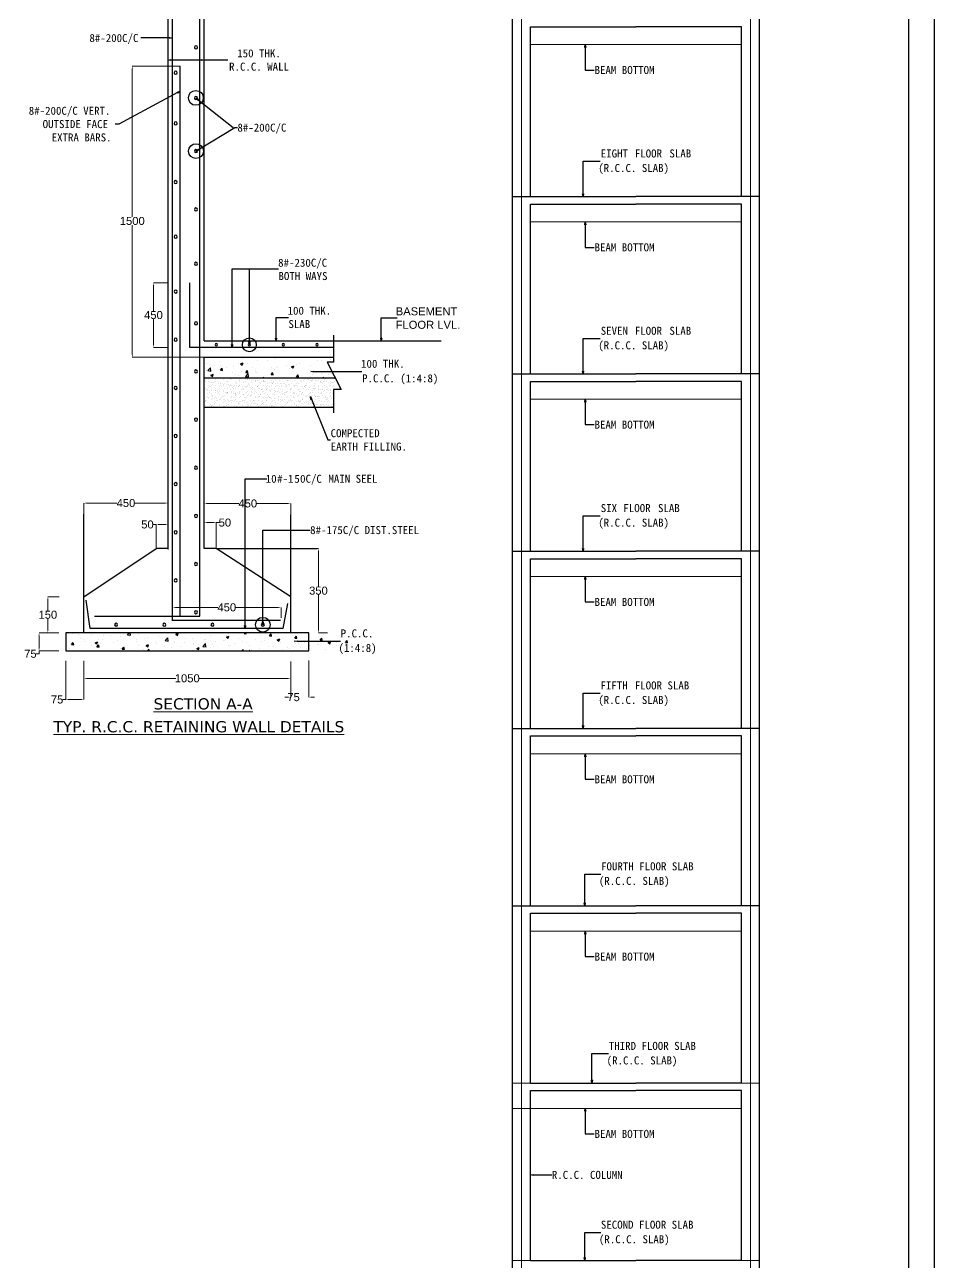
# Model space of a CAD drawing. Header units: millimetres. Extents: x 331487 to 517269, y 198509 to 399936.
# Drawn here: x 488871 to 517269, y 288659 to 327314 of the extents above; entities that cross this region are included whole.
import ezdxf

# ---------------------------------------------------------------- set-up
doc = ezdxf.new("R2010")
doc.units = ezdxf.units.MM
doc.header["$MEASUREMENT"] = 0
doc.linetypes.add('CENTER', pattern=[2, 1.25, -0.25, 0.25, -0.25])
for name, color, linetype, lineweight in [('BEAM', 1, 'Continuous', 5), ('DETAILS', 7, 'Continuous', 13), ('r.c.c', 229, 'Continuous', 13), ('R.C.C.RETAINING WALL', 50, 'Continuous', 13), ('STR. HATCH', 8, 'Continuous', 13), ('str.text', 65, 'Continuous', 13)]:
    doc.layers.add(name, color=color, linetype=linetype, lineweight=lineweight)
for name, color, linetype in [('COLUMN', 6, 'Continuous'), ('FOOTING', 5, 'Continuous'), ('HATCH', 251, 'Continuous'), ('STEEL', 6, 'Continuous')]:
    doc.layers.add(name, color=color, linetype=linetype)
doc.styles.get("Standard").update_dxf_attribs({"font": 'arial.ttf'})
doc.styles.add('style1', font='SimSun.ttf')
doc.styles.add('STYLE9', font='arial.ttf')
doc.styles.add('veradana', font='verdana.ttf')

# ---------------------------------------------------------------- blocks, each defined once
blk = doc.blocks.new('_ClosedBlank')
at = {"color": 0, "linetype": 'ByBlock', "lineweight": -2}
for p, q in [((-1, 0.17), (0, 0)), ((-1, 0.17), (-1, -0.17)), ((0, 0), (-1, -0.17))]:
    blk.add_line(p, q, dxfattribs=at)

msp = doc.modelspace()

# ---------------------------------------------------------------- linework, layer by layer
at = {"layer": 'BEAM', "ltscale": 0.14}
for p, q in [((504100, 294252), (504658, 294252)), ((511810, 294252), (511253, 294252)), ((504100, 293463), (504658, 293463)), ((504100, 288714), (504658, 288714)), ((511810, 288714), (511253, 288714))]:
    msp.add_line(p, q, dxfattribs=at)
at = {"layer": 'COLUMN'}
msp.add_line((517269, 346865), (517269, 198509), dxfattribs=at)
at = {"layer": 'DETAILS', "ltscale": 0.03}
for p, q in [((504658, 326695), (511253, 326695)), ((504658, 321157), (511253, 321157)), ((504658, 315618), (511253, 315618)), ((504658, 310079), (511253, 310079)), ((504658, 304540), (511253, 304540)), ((504658, 299001), (511253, 299001)), ((504658, 293463), (511253, 293463))]:
    msp.add_line(p, q, dxfattribs=at)
at = {"layer": 'FOOTING', "linetype": 'ByBlock', "ltscale": 50}
msp.add_line((516468, 346143), (516468, 259671), dxfattribs=at)
at = {"layer": 'HATCH', "linetype": 'Continuous'}
for p, q in [((494545, 316743), (494545, 316743)), ((494586, 316512), (494672, 316602)), ((494684, 316495), (494672, 316599)), ((494796, 316668), (494796, 316668)), ((494963, 316798), (494963, 316798)), ((494980, 316524), (495033, 316587)), ((494993, 316667), (494993, 316667)), ((495046, 316515), (495033, 316584)), ((495175, 316616), (495175, 316616)), ((495385, 316644), (495385, 316644)), ((495551, 316737), (495551, 316737)), ((495609, 316721), (495687, 316751)), ((495609, 316721), (495664, 316684)), ((495660, 316890), (495660, 316890)), ((495664, 316681), (495686, 316748)), ((495819, 316727), (495819, 316727)), ((495936, 316926), (495936, 316926)), ((495974, 316619), (495974, 316619)), ((496124, 316820), (496124, 316820)), ((496462, 316837), (496462, 316837)), ((496563, 316594), (496563, 316594)), ((496690, 316898), (496690, 316898)), ((496726, 316595), (496726, 316595)), ((496760, 316638), (496760, 316638)), ((497037, 316674), (497037, 316674)), ((497195, 316633), (497272, 316662)), ((497195, 316633), (497250, 316596)), ((497234, 316601), (497234, 316601)), ((497249, 316593), (497272, 316660)), ((497370, 316705), (497370, 316705)), ((497454, 316729), (497454, 316729)), ((497807, 316684), (497807, 316684)), ((498013, 316816), (498013, 316816)), ((498151, 316821), (498151, 316821)), ((498427, 316857), (498427, 316857)), ((494523, 316244), (494523, 316244)), ((494532, 316506), (494532, 316506)), ((494541, 316260), (494541, 316260)), ((494586, 316512), (494684, 316497)), ((494601, 316238), (494601, 316238)), ((494673, 316363), (494673, 316363)), ((494682, 316365), (494760, 316395)), ((494682, 316365), (494737, 316328)), ((494737, 316325), (494759, 316392)), ((494741, 316265), (494741, 316265)), ((494841, 316239), (494841, 316239)), ((494917, 316263), (494917, 316263)), ((494980, 316524), (495046, 316518)), ((494980, 316299), (494980, 316299)), ((495033, 316264), (495033, 316264)), ((495087, 316236), (495087, 316236)), ((495281, 316256), (495281, 316256)), ((495298, 316272), (495298, 316272)), ((495326, 316264), (495326, 316264)), ((495341, 316227), (495341, 316227)), ((495370, 316455), (495370, 316455)), ((495440, 316374), (495440, 316374)), ((495499, 316277), (495499, 316277)), ((495537, 316370), (495537, 316370)), ((495576, 316267), (495576, 316267)), ((495581, 316228), (495581, 316228)), ((495619, 316263), (495619, 316263)), ((495625, 316261), (495625, 316261)), ((495646, 316491), (495646, 316491)), ((495674, 316275), (495674, 316275)), ((495752, 316244), (495752, 316244)), ((495763, 316329), (495849, 316419)), ((495763, 316329), (495861, 316314)), ((495771, 316454), (495825, 316518)), ((495771, 316454), (495837, 316449)), ((495837, 316446), (495824, 316515)), ((495827, 316225), (495827, 316225)), ((495829, 316234), (495829, 316234)), ((495861, 316312), (495849, 316417)), ((495878, 316227), (495878, 316227)), ((495911, 316263), (495911, 316263)), ((496005, 316211), (496005, 316211)), ((496039, 316267), (496039, 316267)), ((496064, 316546), (496064, 316546)), ((496081, 316215), (496081, 316215)), ((496082, 316201), (496082, 316201)), ((496083, 316485), (496083, 316485)), ((496110, 316453), (496110, 316453)), ((496204, 316262), (496204, 316262)), ((496284, 316283), (496345, 316306)), ((496322, 316217), (496322, 316217)), ((496338, 316283), (496345, 316304)), ((496338, 316201), (496338, 316201)), ((496497, 316261), (496497, 316261)), ((496563, 316385), (496616, 316449)), ((496563, 316385), (496628, 316379)), ((496568, 316213), (496568, 316213)), ((496628, 316377), (496615, 316446)), ((496677, 316530), (496677, 316530)), ((496715, 316204), (496715, 316204)), ((496789, 316261), (496789, 316261)), ((496796, 316279), (496796, 316279)), ((496821, 316204), (496821, 316204)), ((497062, 316205), (497062, 316205)), ((497082, 316260), (497082, 316260)), ((497096, 316212), (497096, 316212)), ((497152, 316569), (497152, 316569)), ((497164, 316294), (497164, 316294)), ((497308, 316202), (497308, 316202)), ((497354, 316316), (497407, 316379)), ((497354, 316316), (497420, 316310)), ((497357, 316276), (497357, 316276)), ((497375, 316260), (497375, 316260)), ((497419, 316308), (497407, 316377)), ((497433, 316266), (497433, 316266)), ((497472, 316215), (497472, 316215)), ((497482, 316260), (497482, 316260)), ((497610, 316243), (497610, 316243)), ((497667, 316259), (497667, 316259)), ((497686, 316233), (497686, 316233)), ((497735, 316226), (497735, 316226)), ((497741, 316544), (497741, 316544)), ((497791, 316319), (497791, 316319)), ((497793, 316317), (497793, 316317)), ((497837, 316208), (497837, 316208)), ((497854, 316224), (497854, 316224)), ((497861, 316386), (497861, 316386)), ((497863, 316209), (497863, 316209)), ((497935, 316278), (497935, 316278)), ((497939, 316199), (497939, 316199)), ((497960, 316259), (497960, 316259)), ((498137, 316422), (498137, 316422)), ((498175, 316283), (498198, 316310)), ((498175, 316279), (498175, 316279)), ((498202, 316283), (498198, 316308)), ((498230, 316227), (498230, 316227)), ((498253, 316258), (498253, 316258)), ((498330, 316519), (498330, 316519)), ((498360, 316394), (498360, 316394)), ((498421, 316276), (498421, 316276)), ((498434, 316430), (498434, 316430)), ((498545, 316258), (498545, 316258)), ((498594, 316219), (498594, 316219)), ((494477, 316168), (494477, 316168)), ((494522, 315938), (494522, 315938)), ((494526, 316162), (494526, 316162)), ((494531, 315910), (494531, 315910)), ((494567, 315913), (494567, 315913)), ((494589, 315876), (494589, 315876)), ((494595, 316057), (494595, 316057)), ((494598, 316174), (494598, 316174)), ((494613, 315985), (494613, 315985)), ((494628, 315819), (494628, 315819)), ((494630, 316001), (494630, 316001)), ((494644, 315903), (494644, 315903)), ((494654, 316145), (494654, 316145)), ((494665, 316029), (494665, 316029)), ((494692, 315897), (494692, 315897)), ((494704, 316055), (494704, 316055)), ((494708, 315970), (494708, 315970)), ((494714, 316151), (494714, 316151)), ((494724, 316087), (494724, 316087)), ((494730, 316135), (494730, 316135)), ((494779, 316129), (494779, 316129)), ((494806, 316162), (494806, 316162)), ((494814, 315828), (494814, 315828)), ((494815, 315938), (494815, 315938)), ((494820, 315880), (494820, 315880)), ((494823, 316178), (494823, 316178)), ((494829, 315877), (494829, 315877)), ((494835, 316058), (494835, 316058)), ((494891, 316173), (494891, 316173)), ((494896, 315903), (494896, 315903)), ((494897, 315870), (494897, 315870)), ((494907, 316112), (494907, 316112)), ((494913, 315919), (494913, 315919)), ((494921, 315819), (494921, 315819)), ((494945, 315864), (494945, 315864)), ((494957, 316029), (494957, 316029)), ((494962, 315961), (494962, 315961)), ((494968, 316142), (494968, 316142)), ((494983, 316102), (494983, 316102)), ((494997, 316054), (494997, 316054)), ((495006, 316004), (495006, 316004)), ((495032, 316095), (495032, 316095)), ((495073, 315847), (495073, 315847)), ((495075, 315874), (495075, 315874)), ((495081, 316055), (495081, 316055)), ((495088, 316079), (495088, 316079)), ((495106, 316095), (495106, 316095)), ((495107, 315937), (495107, 315937)), ((495149, 315837), (495149, 315837)), ((495160, 316079), (495160, 316079)), ((495178, 315820), (495178, 315820)), ((495183, 316173), (495183, 316173)), ((495195, 315836), (495195, 315836)), ((495198, 315830), (495198, 315830)), ((495199, 316181), (495199, 316181)), ((495202, 315962), (495202, 315962)), ((495208, 316143), (495208, 316143)), ((495214, 315818), (495214, 315818)), ((495236, 316069), (495236, 316069)), ((495250, 316028), (495250, 316028)), ((495285, 316062), (495285, 316062)), ((495289, 315922), (495289, 315922)), ((495290, 316053), (495290, 316053)), ((495326, 315813), (495326, 315813)), ((495329, 315864), (495329, 315864)), ((495335, 316045), (495335, 316045)), ((495371, 315997), (495371, 315997)), ((495388, 316013), (495388, 316013)), ((495400, 315937), (495400, 315937)), ((495413, 316045), (495413, 316045)), ((495448, 315959), (495448, 315959)), ((495454, 316140), (495454, 316140)), ((495476, 316172), (495476, 316172)), ((495482, 316098), (495482, 316098)), ((495489, 316035), (495489, 316035)), ((495506, 315818), (495506, 315818)), ((495538, 316029), (495538, 316029)), ((495543, 316028), (495543, 316028)), ((495563, 316173), (495563, 316173)), ((495569, 315866), (495569, 315866)), ((495572, 315839), (495572, 315839)), ((495575, 316047), (495575, 316047)), ((495581, 316189), (495581, 316189)), ((495582, 316053), (495582, 316053)), ((495653, 315914), (495653, 315914)), ((495666, 316012), (495666, 316012)), ((495671, 315930), (495671, 315930)), ((495693, 315936), (495693, 315936)), ((495702, 315949), (495702, 315949)), ((495708, 316130), (495708, 316130)), ((495742, 316002), (495742, 316002)), ((495764, 316016), (495764, 316016)), ((495769, 316172), (495769, 316172)), ((495791, 315996), (495791, 315996)), ((495799, 315817), (495799, 315817)), ((495815, 315862), (495815, 315862)), ((495821, 316044), (495821, 316044)), ((495835, 316027), (495835, 316027)), ((495846, 316091), (495846, 316091)), ((495863, 316107), (495863, 316107)), ((495875, 316052), (495875, 316052)), ((495919, 315979), (495919, 315979)), ((495936, 315832), (495936, 315832)), ((495943, 315951), (495943, 315951)), ((495948, 316132), (495948, 316132)), ((495953, 315848), (495953, 315848)), ((495957, 316192), (495957, 316192)), ((495985, 315936), (495985, 315936)), ((495995, 315969), (495995, 315969)), ((496044, 315962), (496044, 315962)), ((496047, 315933), (496047, 315933)), ((496061, 316171), (496061, 316171)), ((496069, 315853), (496069, 315853)), ((496075, 316034), (496075, 316034)), ((496092, 315817), (496092, 315817)), ((496128, 316027), (496128, 316027)), ((496128, 316008), (496128, 316008)), ((496131, 316194), (496131, 316194)), ((496146, 316024), (496146, 316024)), ((496168, 316052), (496168, 316052)), ((496172, 315945), (496172, 315945)), ((496189, 315947), (496189, 315947)), ((496194, 316128), (496194, 316128)), ((496239, 316110), (496239, 316110)), ((496248, 315935), (496248, 315935)), ((496258, 316177), (496258, 316177)), ((496278, 315935), (496278, 315935)), ((496297, 315929), (496297, 315929)), ((496310, 315854), (496310, 315854)), ((496316, 316036), (496316, 316036)), ((496321, 316185), (496321, 316185)), ((496329, 315851), (496329, 315851)), ((496335, 316167), (496335, 316167)), ((496354, 316171), (496354, 316171)), ((496384, 316161), (496384, 316161)), ((496385, 315816), (496385, 315816)), ((496411, 315926), (496411, 315926)), ((496421, 316026), (496421, 316026)), ((496425, 315912), (496425, 315912)), ((496428, 315942), (496428, 315942)), ((496442, 315938), (496442, 315938)), ((496448, 316119), (496448, 316119)), ((496460, 316051), (496460, 316051)), ((496501, 315902), (496501, 315902)), ((496511, 316144), (496511, 316144)), ((496522, 316027), (496522, 316027)), ((496550, 315896), (496550, 315896)), ((496556, 315851), (496556, 315851)), ((496562, 316032), (496562, 316032)), ((496571, 315935), (496571, 315935)), ((496588, 316134), (496588, 316134)), ((496604, 316102), (496604, 316102)), ((496621, 316118), (496621, 316118)), ((496637, 316128), (496637, 316128)), ((496647, 316170), (496647, 316170)), ((496677, 315815), (496677, 315815)), ((496678, 315879), (496678, 315879)), ((496683, 315939), (496683, 315939)), ((496689, 316120), (496689, 316120)), ((496694, 315843), (496694, 315843)), ((496711, 315859), (496711, 315859)), ((496713, 316026), (496713, 316026)), ((496753, 316051), (496753, 316051)), ((496754, 315869), (496754, 315869)), ((496764, 316111), (496764, 316111)), ((496803, 315862), (496803, 315862)), ((496804, 315945), (496804, 315945)), ((496810, 315842), (496810, 315842)), ((496815, 316023), (496815, 316023)), ((496841, 316101), (496841, 316101)), ((496863, 315934), (496863, 315934)), ((496886, 316020), (496886, 316020)), ((496890, 316094), (496890, 316094)), ((496903, 316036), (496903, 316036)), ((496929, 315936), (496929, 315936)), ((496931, 315845), (496931, 315845)), ((496935, 316117), (496935, 316117)), ((496939, 316169), (496939, 316169)), ((496970, 315815), (496970, 315815)), ((496997, 316121), (496997, 316121)), ((497006, 316025), (497006, 316025)), ((497007, 315835), (497007, 315835)), ((497017, 316077), (497017, 316077)), ((497046, 316050), (497046, 316050)), ((497050, 315843), (497050, 315843)), ((497056, 316024), (497056, 316024)), ((497056, 315829), (497056, 315829)), ((497079, 316196), (497079, 316196)), ((497087, 315862), (497087, 315862)), ((497094, 316067), (497094, 316067)), ((497143, 316061), (497143, 316061)), ((497156, 315934), (497156, 315934)), ((497169, 315937), (497169, 315937)), ((497183, 315927), (497183, 315927)), ((497184, 315812), (497184, 315812)), ((497186, 315953), (497186, 315953)), ((497189, 316108), (497189, 316108)), ((497232, 316169), (497232, 316169)), ((497263, 315814), (497263, 315814)), ((497270, 316044), (497270, 316044)), ((497280, 316039), (497280, 316039)), ((497296, 315840), (497296, 315840)), ((497299, 316025), (497299, 316025)), ((497302, 316021), (497302, 316021)), ((497338, 316050), (497338, 316050)), ((497347, 316034), (497347, 316034)), ((497361, 316114), (497361, 316114)), ((497379, 316130), (497379, 316130)), ((497396, 316028), (497396, 316028)), ((497423, 315928), (497423, 315928)), ((497429, 316109), (497429, 316109)), ((497449, 315933), (497449, 315933)), ((497451, 315855), (497451, 315855)), ((497469, 315871), (497469, 315871)), ((497523, 316011), (497523, 316011)), ((497525, 316168), (497525, 316168)), ((497550, 315831), (497550, 315831)), ((497555, 315814), (497555, 315814)), ((497556, 316012), (497556, 316012)), ((497562, 316193), (497562, 316193)), ((497562, 315956), (497562, 315956)), ((497592, 316024), (497592, 316024)), ((497600, 316001), (497600, 316001)), ((497631, 316049), (497631, 316049)), ((497644, 316031), (497644, 316031)), ((497649, 315994), (497649, 315994)), ((497661, 316047), (497661, 316047)), ((497669, 315925), (497669, 315925)), ((497675, 316106), (497675, 316106)), ((497742, 315933), (497742, 315933)), ((497755, 316133), (497755, 316133)), ((497776, 315977), (497776, 315977)), ((497790, 315832), (497790, 315832)), ((497796, 316013), (497796, 316013)), ((497802, 316194), (497802, 316194)), ((497817, 316168), (497817, 316168)), ((497845, 315874), (497845, 315874)), ((497848, 315813), (497848, 315813)), ((497853, 315967), (497853, 315967)), ((497884, 316023), (497884, 316023)), ((497902, 315961), (497902, 315961)), ((497923, 315916), (497923, 315916)), ((497924, 316049), (497924, 316049)), ((497926, 315949), (497926, 315949)), ((497929, 316097), (497929, 316097)), ((497944, 315965), (497944, 315965)), ((497988, 316193), (497988, 316193)), ((498029, 315944), (498029, 315944)), ((498034, 315932), (498034, 315932)), ((498036, 315829), (498036, 315829)), ((498037, 316050), (498037, 316050)), ((498042, 316010), (498042, 316010)), ((498048, 316191), (498048, 316191)), ((498106, 315934), (498106, 315934)), ((498110, 316167), (498110, 316167)), ((498116, 316176), (498116, 316176)), ((498119, 316125), (498119, 316125)), ((498136, 316141), (498136, 316141)), ((498141, 315813), (498141, 315813)), ((498155, 315928), (498155, 315928)), ((498163, 315917), (498163, 315917)), ((498169, 316098), (498169, 316098)), ((498177, 316023), (498177, 316023)), ((498192, 316166), (498192, 316166)), ((498209, 315866), (498209, 315866)), ((498217, 316048), (498217, 316048)), ((498226, 315882), (498226, 315882)), ((498241, 316160), (498241, 316160)), ((498282, 315911), (498282, 315911)), ((498290, 315820), (498290, 315820)), ((498296, 316001), (498296, 316001)), ((498302, 316182), (498302, 316182)), ((498320, 315968), (498320, 315968)), ((498327, 315931), (498327, 315931)), ((498359, 315901), (498359, 315901)), ((498369, 316143), (498369, 316143)), ((498402, 316043), (498402, 316043)), ((498403, 316167), (498403, 316167)), ((498408, 315894), (498408, 315894)), ((498409, 315914), (498409, 315914)), ((498415, 316095), (498415, 316095)), ((498419, 316059), (498419, 316059)), ((498433, 315812), (498433, 315812)), ((498445, 316133), (498445, 316133)), ((498470, 316022), (498470, 316022)), ((498494, 316126), (498494, 316126)), ((498509, 316048), (498509, 316048)), ((498512, 316144), (498512, 316144)), ((498536, 316002), (498536, 316002)), ((498542, 316183), (498542, 316183)), ((498620, 315931), (498620, 315931)), ((498622, 316110), (498622, 316110)), ((498684, 315960), (498684, 315960)), ((498701, 315976), (498701, 315976)), ((494480, 315681), (494480, 315681)), ((494510, 315550), (494510, 315550)), ((494513, 315559), (494513, 315559)), ((494519, 315433), (494519, 315433)), ((494528, 315566), (494528, 315566)), ((494553, 315584), (494553, 315584)), ((494557, 315671), (494557, 315671)), ((494577, 315513), (494577, 315513)), ((494583, 315694), (494583, 315694)), ((494589, 315794), (494589, 315794)), ((494606, 315665), (494606, 315665)), ((494621, 315651), (494621, 315651)), ((494663, 315467), (494663, 315467)), ((494690, 315426), (494690, 315426)), ((494696, 315607), (494696, 315607)), ((494702, 315789), (494702, 315789)), ((494703, 315726), (494703, 315726)), ((494720, 315742), (494720, 315742)), ((494733, 315648), (494733, 315648)), ((494739, 315703), (494739, 315703)), ((494793, 315467), (494793, 315467)), ((494806, 315558), (494806, 315558)), ((494810, 315638), (494810, 315638)), ((494810, 315483), (494810, 315483)), ((494817, 315514), (494817, 315514)), ((494823, 315696), (494823, 315696)), ((494845, 315583), (494845, 315583)), ((494859, 315632), (494859, 315632)), ((494881, 315793), (494881, 315793)), ((494904, 315569), (494904, 315569)), ((494950, 315598), (494950, 315598)), ((494956, 315779), (494956, 315779)), ((494956, 315467), (494956, 315467)), ((494986, 315644), (494986, 315644)), ((494986, 315615), (494986, 315615)), ((495003, 315660), (495003, 315660)), ((495031, 315702), (495031, 315702)), ((495063, 315605), (495063, 315605)), ((495063, 315511), (495063, 315511)), ((495069, 315692), (495069, 315692)), ((495096, 315745), (495096, 315745)), ((495098, 315558), (495098, 315558)), ((495112, 315598), (495112, 315598)), ((495138, 315583), (495138, 315583)), ((495174, 315793), (495174, 315793)), ((495186, 315486), (495186, 315486)), ((495190, 315599), (495190, 315599)), ((495196, 315781), (495196, 315781)), ((495239, 315581), (495239, 315581)), ((495248, 315466), (495248, 315466)), ((495268, 315561), (495268, 315561)), ((495285, 315577), (495285, 315577)), ((495316, 315571), (495316, 315571)), ((495317, 315502), (495317, 315502)), ((495323, 315683), (495323, 315683)), ((495324, 315701), (495324, 315701)), ((495365, 315565), (495365, 315565)), ((495379, 315663), (495379, 315663)), ((495391, 315557), (495391, 315557)), ((495402, 315803), (495402, 315803)), ((495431, 315582), (495431, 315582)), ((495436, 315596), (495436, 315596)), ((495442, 315777), (495442, 315777)), ((495451, 315797), (495451, 315797)), ((495461, 315738), (495461, 315738)), ((495467, 315792), (495467, 315792)), ((495478, 315754), (495478, 315754)), ((495492, 315548), (495492, 315548)), ((495541, 315466), (495541, 315466)), ((495551, 315479), (495551, 315479)), ((495558, 315503), (495558, 315503)), ((495564, 315684), (495564, 315684)), ((495568, 315495), (495568, 315495)), ((495569, 315538), (495569, 315538)), ((495579, 315780), (495579, 315780)), ((495617, 315701), (495617, 315701)), ((495618, 315532), (495618, 315532)), ((495655, 315770), (495655, 315770)), ((495661, 315580), (495661, 315580)), ((495684, 315556), (495684, 315556)), ((495690, 315587), (495690, 315587)), ((495696, 315768), (495696, 315768)), ((495704, 315764), (495704, 315764)), ((495723, 315582), (495723, 315582)), ((495743, 315655), (495743, 315655)), ((495745, 315515), (495745, 315515)), ((495760, 315792), (495760, 315792)), ((495761, 315671), (495761, 315671)), ((495804, 315500), (495804, 315500)), ((495810, 315681), (495810, 315681)), ((495822, 315505), (495822, 315505)), ((495832, 315747), (495832, 315747)), ((495834, 315465), (495834, 315465)), ((495854, 315757), (495854, 315757)), ((495871, 315498), (495871, 315498)), ((495908, 315737), (495908, 315737)), ((495910, 315700), (495910, 315700)), ((495931, 315588), (495931, 315588)), ((495937, 315769), (495937, 315769)), ((495944, 315498), (495944, 315498)), ((495957, 315730), (495957, 315730)), ((495976, 315556), (495976, 315556)), ((495998, 315482), (495998, 315482)), ((496016, 315581), (496016, 315581)), ((496026, 315573), (496026, 315573)), ((496043, 315589), (496043, 315589)), ((496052, 315791), (496052, 315791)), ((496057, 315491), (496057, 315491)), ((496063, 315672), (496063, 315672)), ((496075, 315471), (496075, 315471)), ((496085, 315713), (496085, 315713)), ((496124, 315465), (496124, 315465)), ((496126, 315465), (496126, 315465)), ((496137, 315674), (496137, 315674)), ((496161, 315703), (496161, 315703)), ((496177, 315585), (496177, 315585)), ((496183, 315766), (496183, 315766)), ((496202, 315700), (496202, 315700)), ((496210, 315697), (496210, 315697)), ((496218, 315749), (496218, 315749)), ((496236, 315765), (496236, 315765)), ((496251, 315448), (496251, 315448)), ((496269, 315555), (496269, 315555)), ((496298, 315492), (496298, 315492)), ((496304, 315673), (496304, 315673)), ((496308, 315490), (496308, 315490)), ((496309, 315581), (496309, 315581)), ((496326, 315506), (496326, 315506)), ((496328, 315438), (496328, 315438)), ((496338, 315680), (496338, 315680)), ((496345, 315791), (496345, 315791)), ((496377, 315432), (496377, 315432)), ((496414, 315670), (496414, 315670)), ((496419, 315592), (496419, 315592)), ((496419, 315464), (496419, 315464)), ((496431, 315576), (496431, 315576)), ((496436, 315757), (496436, 315757)), ((496463, 315664), (496463, 315664)), ((496495, 315699), (496495, 315699)), ((496501, 315667), (496501, 315667)), ((496518, 315683), (496518, 315683)), ((496544, 315489), (496544, 315489)), ((496550, 315670), (496550, 315670)), ((496562, 315555), (496562, 315555)), ((496591, 315647), (496591, 315647)), ((496601, 315580), (496601, 315580)), ((496612, 315768), (496612, 315768)), ((496638, 315790), (496638, 315790)), ((496667, 315637), (496667, 315637)), ((496671, 315577), (496671, 315577)), ((496677, 315758), (496677, 315758)), ((496702, 315509), (496702, 315509)), ((496712, 315463), (496712, 315463)), ((496716, 315630), (496716, 315630)), ((496783, 315584), (496783, 315584)), ((496788, 315699), (496788, 315699)), ((496798, 315480), (496798, 315480)), ((496801, 315600), (496801, 315600)), ((496804, 315661), (496804, 315661)), ((496844, 315614), (496844, 315614)), ((496854, 315554), (496854, 315554)), ((496894, 315686), (496894, 315686)), ((496894, 315580), (496894, 315580)), ((496917, 315574), (496917, 315574)), ((496920, 315603), (496920, 315603)), ((496923, 315755), (496923, 315755)), ((496930, 315790), (496930, 315790)), ((496969, 315597), (496969, 315597)), ((496976, 315761), (496976, 315761)), ((496984, 315427), (496984, 315427)), ((496993, 315777), (496993, 315777)), ((497004, 315463), (497004, 315463)), ((497038, 315481), (497038, 315481)), ((497044, 315662), (497044, 315662)), ((497066, 315502), (497066, 315502)), ((497080, 315698), (497080, 315698)), ((497083, 315518), (497083, 315518)), ((497097, 315580), (497097, 315580)), ((497147, 315554), (497147, 315554)), ((497171, 315565), (497171, 315565)), ((497173, 315570), (497173, 315570)), ((497177, 315746), (497177, 315746)), ((497177, 315603), (497177, 315603)), ((497187, 315579), (497187, 315579)), ((497222, 315564), (497222, 315564)), ((497223, 315789), (497223, 315789)), ((497259, 315678), (497259, 315678)), ((497260, 315802), (497260, 315802)), ((497276, 315694), (497276, 315694)), ((497284, 315478), (497284, 315478)), ((497290, 315659), (497290, 315659)), ((497297, 315462), (497297, 315462)), ((497309, 315796), (497309, 315796)), ((497350, 315547), (497350, 315547)), ((497366, 315435), (497366, 315435)), ((497369, 315780), (497369, 315780)), ((497373, 315698), (497373, 315698)), ((497411, 315566), (497411, 315566)), ((497417, 315747), (497417, 315747)), ((497426, 315537), (497426, 315537)), ((497437, 315779), (497437, 315779)), ((497440, 315553), (497440, 315553)), ((497459, 315521), (497459, 315521)), ((497475, 315530), (497475, 315530)), ((497479, 315579), (497479, 315579)), ((497513, 315769), (497513, 315769)), ((497516, 315789), (497516, 315789)), ((497538, 315469), (497538, 315469)), ((497541, 315596), (497541, 315596)), ((497544, 315650), (497544, 315650)), ((497558, 315612), (497558, 315612)), ((497562, 315762), (497562, 315762)), ((497590, 315462), (497590, 315462)), ((497603, 315514), (497603, 315514)), ((497652, 315697), (497652, 315697)), ((497657, 315563), (497657, 315563)), ((497663, 315744), (497663, 315744)), ((497666, 315697), (497666, 315697)), ((497679, 315504), (497679, 315504)), ((497690, 315746), (497690, 315746)), ((497728, 315497), (497728, 315497)), ((497732, 315553), (497732, 315553)), ((497734, 315772), (497734, 315772)), ((497742, 315438), (497742, 315438)), ((497751, 315788), (497751, 315788)), ((497766, 315736), (497766, 315736)), ((497772, 315578), (497772, 315578)), ((497778, 315470), (497778, 315470)), ((497784, 315651), (497784, 315651)), ((497808, 315788), (497808, 315788)), ((497815, 315729), (497815, 315729)), ((497824, 315513), (497824, 315513)), ((497841, 315529), (497841, 315529)), ((497856, 315480), (497856, 315480)), ((497882, 315461), (497882, 315461)), ((497911, 315554), (497911, 315554)), ((497917, 315735), (497917, 315735)), ((497932, 315470), (497932, 315470)), ((497935, 315615), (497935, 315615)), ((497943, 315712), (497943, 315712)), ((497958, 315697), (497958, 315697)), ((497981, 315464), (497981, 315464)), ((498016, 315690), (498016, 315690)), ((498019, 315702), (498019, 315702)), ((498024, 315467), (498024, 315467)), ((498025, 315552), (498025, 315552)), ((498030, 315648), (498030, 315648)), ((498034, 315706), (498034, 315706)), ((498065, 315577), (498065, 315577)), ((498068, 315696), (498068, 315696)), ((498101, 315788), (498101, 315788)), ((498106, 315431), (498106, 315431)), ((498109, 315447), (498109, 315447)), ((498124, 315447), (498124, 315447)), ((498127, 315791), (498127, 315791)), ((498152, 315555), (498152, 315555)), ((498157, 315736), (498157, 315736)), ((498175, 315461), (498175, 315461)), ((498185, 315437), (498185, 315437)), ((498196, 315679), (498196, 315679)), ((498217, 315532), (498217, 315532)), ((498234, 315431), (498234, 315431)), ((498251, 315696), (498251, 315696)), ((498272, 315669), (498272, 315669)), ((498278, 315458), (498278, 315458)), ((498284, 315639), (498284, 315639)), ((498299, 315607), (498299, 315607)), ((498316, 315623), (498316, 315623)), ((498318, 315552), (498318, 315552)), ((498321, 315662), (498321, 315662)), ((498357, 315577), (498357, 315577)), ((498394, 315787), (498394, 315787)), ((498398, 315552), (498398, 315552)), ((498403, 315733), (498403, 315733)), ((498410, 315709), (498410, 315709)), ((498449, 315646), (498449, 315646)), ((498468, 315460), (498468, 315460)), ((498491, 315784), (498491, 315784)), ((498500, 315450), (498500, 315450)), ((498509, 315800), (498509, 315800)), ((494647, 315416), (494647, 315416)), ((494711, 315392), (494711, 315392)), ((494723, 315406), (494723, 315406)), ((494772, 315400), (494772, 315400)), ((494900, 315383), (494900, 315383)), ((494944, 315417), (494944, 315417)), ((494976, 315373), (494976, 315373)), ((495075, 315385), (495075, 315385)), ((495093, 315401), (495093, 315401)), ((495184, 315418), (495184, 315418)), ((495431, 315415), (495431, 315415)), ((495469, 315404), (495469, 315404)), ((495684, 315406), (495684, 315406)), ((495833, 315396), (495833, 315396)), ((495850, 315412), (495850, 315412)), ((495925, 315407), (495925, 315407)), ((496171, 315404), (496171, 315404)), ((496227, 315415), (496227, 315415)), ((496425, 315395), (496425, 315395)), ((496504, 315415), (496504, 315415)), ((496581, 315405), (496581, 315405)), ((496591, 315408), (496591, 315408)), ((496608, 315424), (496608, 315424)), ((496630, 315398), (496630, 315398)), ((496665, 315396), (496665, 315396)), ((496757, 315382), (496757, 315382)), ((496834, 315372), (496834, 315372)), ((496911, 315393), (496911, 315393)), ((497165, 315384), (497165, 315384)), ((497348, 315419), (497348, 315419)), ((497405, 315385), (497405, 315385)), ((497651, 315382), (497651, 315382)), ((497905, 315373), (497905, 315373)), ((498146, 315374), (498146, 315374)), ((498362, 315414), (498362, 315414)), ((498392, 315371), (498392, 315371)), ((498438, 315404), (498438, 315404)), ((498487, 315397), (498487, 315397)), ((490364, 308284), (490364, 308284)), ((490550, 308280), (490550, 308280)), ((490597, 308135), (490597, 308135)), ((490698, 308120), (490698, 308120)), ((490953, 308259), (490953, 308259)), ((491185, 308111), (491185, 308111)), ((491305, 308126), (491305, 308126)), ((491342, 308231), (491342, 308231)), ((491542, 308234), (491542, 308234)), ((491774, 308086), (491774, 308086)), ((491863, 308196), (491863, 308196)), ((492078, 308260), (492135, 308319)), ((492078, 308260), (492176, 308244)), ((492131, 308209), (492131, 308209)), ((492176, 308242), (492167, 308319)), ((492347, 308119), (492347, 308119)), ((492435, 308279), (492435, 308279)), ((492623, 308156), (492623, 308156)), ((492719, 308184), (492719, 308184)), ((493041, 308211), (493041, 308211)), ((493255, 308077), (493341, 308167)), ((493308, 308159), (493308, 308159)), ((493353, 308060), (493341, 308165)), ((493584, 308278), (493661, 308307)), ((493584, 308278), (493639, 308241)), ((493638, 308238), (493661, 308305)), ((493738, 308303), (493738, 308303)), ((493897, 308134), (493897, 308134)), ((494119, 308143), (494119, 308143)), ((494486, 308109), (494486, 308109)), ((494513, 308125), (494513, 308125)), ((494685, 308221), (494685, 308221)), ((495075, 308085), (495075, 308085)), ((495114, 308087), (495114, 308087)), ((495156, 308235), (495156, 308235)), ((495169, 308189), (495246, 308219)), ((495169, 308189), (495224, 308152)), ((495224, 308150), (495246, 308216)), ((495242, 308291), (495242, 308291)), ((495532, 308142), (495532, 308142)), ((495719, 308295), (495740, 308319)), ((495719, 308295), (495785, 308290)), ((495785, 308287), (495779, 308319)), ((496064, 308103), (496064, 308103)), ((496229, 308234), (496229, 308234)), ((496368, 308084), (496368, 308084)), ((496505, 308270), (496505, 308270)), ((496511, 308226), (496564, 308290)), ((496511, 308226), (496577, 308220)), ((496576, 308218), (496564, 308287)), ((496707, 308214), (496707, 308214)), ((496754, 308101), (496832, 308131)), ((496754, 308101), (496809, 308064)), ((496809, 308061), (496831, 308128)), ((496925, 308155), (496925, 308155)), ((497302, 308157), (497355, 308220)), ((497302, 308157), (497368, 308151)), ((497368, 308149), (497355, 308218)), ((497498, 308238), (497498, 308238)), ((498065, 308315), (498065, 308315)), ((498093, 308088), (498146, 308151)), ((498093, 308088), (498159, 308082)), ((498159, 308079), (498146, 308148)), ((498720, 308165), (498720, 308165)), ((498884, 308018), (498938, 308082)), ((498996, 308201), (498996, 308201)), ((499058, 308159), (499058, 308159)), ((490166, 307965), (490166, 307965)), ((490260, 307845), (490260, 307845)), ((490334, 307950), (490387, 308014)), ((490334, 307950), (490400, 307944)), ((490400, 307942), (490387, 308011)), ((490739, 308048), (490739, 308048)), ((490956, 307936), (490956, 307936)), ((491072, 308010), (491149, 308040)), ((491072, 308010), (491126, 307973)), ((491125, 307881), (491178, 307944)), ((491125, 307881), (491191, 307875)), ((491126, 307971), (491149, 308037)), ((491191, 307873), (491178, 307942)), ((491233, 307973), (491233, 307973)), ((491292, 307759), (491292, 307759)), ((491650, 308028), (491650, 308028)), ((491849, 307829), (491849, 307829)), ((491916, 307812), (491970, 307875)), ((491916, 307812), (491982, 307806)), ((491982, 307803), (491969, 307873)), ((492363, 308061), (492363, 308061)), ((492422, 307912), (492422, 307912)), ((492583, 307793), (492583, 307793)), ((492657, 307922), (492734, 307951)), ((492657, 307922), (492712, 307885)), ((492711, 307882), (492734, 307949)), ((492718, 307755), (492761, 307806)), ((492751, 307776), (492751, 307776)), ((492769, 307755), (492761, 307803)), ((492952, 308036), (492952, 308036)), ((492988, 307990), (492988, 307990)), ((493226, 307904), (493226, 307904)), ((493255, 308077), (493353, 308062)), ((493447, 307867), (493447, 307867)), ((493541, 308011), (493541, 308011)), ((493546, 308060), (493546, 308060)), ((493724, 307904), (493724, 307904)), ((493869, 308014), (493869, 308014)), ((494105, 307776), (494105, 307776)), ((494130, 307986), (494130, 307986)), ((494134, 307772), (494134, 307772)), ((494141, 307959), (494141, 307959)), ((494242, 307833), (494319, 307863)), ((494242, 307833), (494297, 307796)), ((494297, 307794), (494319, 307860)), ((494432, 307895), (494518, 307984)), ((494432, 307895), (494531, 307879)), ((494530, 307877), (494518, 307982)), ((494672, 307853), (494672, 307853)), ((494719, 307961), (494719, 307961)), ((494777, 307883), (494777, 307883)), ((494838, 308051), (494838, 308051)), ((495229, 307924), (495229, 307924)), ((495307, 307936), (495307, 307936)), ((495420, 307993), (495420, 307993)), ((495651, 307755), (495696, 307801)), ((495664, 308060), (495664, 308060)), ((495700, 307755), (495695, 307799)), ((495802, 308007), (495802, 308007)), ((495854, 307755), (495905, 307775)), ((495896, 307912), (495896, 307912)), ((495899, 307755), (495904, 307772)), ((495938, 307799), (495938, 307799)), ((496215, 307835), (496215, 307835)), ((496253, 308035), (496253, 308035)), ((496485, 307887), (496485, 307887)), ((496632, 307890), (496632, 307890)), ((496841, 308010), (496841, 308010)), ((496912, 307788), (496912, 307788)), ((497074, 307862), (497074, 307862)), ((497128, 307828), (497128, 307828)), ((497329, 307982), (497329, 307982)), ((497430, 307985), (497430, 307985)), ((497485, 307871), (497485, 307871)), ((497605, 308018), (497605, 308018)), ((497663, 307837), (497663, 307837)), ((497772, 307938), (497772, 307938)), ((498019, 307960), (498019, 307960)), ((498023, 308073), (498023, 308073)), ((498051, 307948), (498051, 307948)), ((498252, 307812), (498252, 307812)), ((498340, 308013), (498417, 308042)), ((498340, 308013), (498395, 307976)), ((498394, 307973), (498417, 308040)), ((498415, 308049), (498415, 308049)), ((498608, 308019), (498608, 308019)), ((498608, 307935), (498608, 307935)), ((498706, 307766), (498706, 307766)), ((498841, 307787), (498841, 307787)), ((498884, 308018), (498950, 308013)), ((498950, 308010), (498937, 308079)), ((499123, 307821), (499123, 307821))]:
    msp.add_line(p, q, dxfattribs=at)
at = {"layer": 'r.c.c', "lineweight": -3}
for p, q in [((504100, 321946), (504100, 327485)), ((511810, 321946), (511810, 327485)), ((504658, 321946), (504658, 327253)), ((504658, 327253), (507955, 327253)), ((511253, 327253), (507955, 327253)), ((511253, 321946), (511253, 327253)), ((504100, 316407), (504100, 321946)), ((504100, 321946), (504658, 321946)), ((504658, 321946), (507955, 321946)), ((504658, 316407), (504658, 321714)), ((504658, 321714), (507955, 321714)), ((511810, 321946), (507955, 321946)), ((511253, 321714), (507955, 321714)), ((511253, 316407), (511253, 321714)), ((511810, 316407), (511810, 321946)), ((504100, 310869), (504100, 316407)), ((504100, 316407), (504658, 316407)), ((504658, 316407), (507955, 316407)), ((511810, 316407), (507955, 316407)), ((511810, 310869), (511810, 316407)), ((504658, 310869), (504658, 316175)), ((504658, 316175), (507955, 316175)), ((511253, 316175), (507955, 316175)), ((511253, 310869), (511253, 316175)), ((504100, 305330), (504100, 310869)), ((504100, 310869), (504658, 310869)), ((504658, 310869), (507955, 310869)), ((511810, 310869), (507955, 310869)), ((511810, 305330), (511810, 310869)), ((504658, 305330), (504658, 310636)), ((504658, 310636), (507955, 310636)), ((511253, 310636), (507955, 310636)), ((511253, 305330), (511253, 310636)), ((504100, 299791), (504100, 305330)), ((504100, 305330), (504658, 305330)), ((504658, 305330), (507955, 305330)), ((504658, 299791), (504658, 305098)), ((504658, 305098), (507955, 305098)), ((511810, 305330), (507955, 305330)), ((511253, 305098), (507955, 305098)), ((511253, 299791), (511253, 305098)), ((511810, 299791), (511810, 305330)), ((504100, 294252), (504100, 299791)), ((504100, 299791), (504658, 299791)), ((504658, 299791), (507955, 299791)), ((511810, 299791), (507955, 299791)), ((511810, 294252), (511810, 299791)), ((504658, 294252), (504658, 299559)), ((504658, 299559), (507955, 299559)), ((511253, 299559), (507955, 299559)), ((511253, 294252), (511253, 299559)), ((504100, 288714), (504100, 294252)), ((504658, 294252), (507955, 294252)), ((511253, 294252), (507955, 294252)), ((511810, 288714), (511810, 294252)), ((504658, 288714), (504658, 294020)), ((504658, 294020), (507955, 294020)), ((511253, 294020), (507955, 294020)), ((511253, 288714), (511253, 294020)), ((504100, 283175), (504100, 288714)), ((504658, 288714), (507955, 288714)), ((511253, 288714), (507955, 288714)), ((511810, 283175), (511810, 288714))]:
    msp.add_line(p, q, dxfattribs=at)
at = {"layer": 'R.C.C.RETAINING WALL', "lineweight": -3}
for p, q in [((493347, 310952), (493347, 327562, -6900)), ((494475, 317438), (494475, 327516)), ((494475, 317438), (498508, 317438)), ((498508, 317622), (498508, 316769)), ((494475, 310952), (494475, 316927)), ((494475, 316927), (498508, 316927)), ((498508, 316769), (498315, 316769)), ((498315, 316769), (498746, 315921)), ((494475, 316283), (498562, 316283)), ((498746, 315921), (498513, 315921)), ((498513, 315921), (498513, 315196)), ((494475, 315370), (498508, 315370)), ((490715, 309448), (492971, 310952)), ((493347, 310952), (492971, 310952)), ((494851, 310952), (494475, 310952)), ((497175, 309448), (494851, 310952)), ((490715, 308319), (490715, 309448)), ((497175, 308319), (497175, 309448)), ((490715, 308319), (490150, 308319)), ((490150, 308319), (490150, 307755)), ((497175, 308319), (490715, 308319)), ((497739, 308319), (497175, 308319)), ((497739, 307755), (497739, 308319)), ((490150, 307755), (490715, 307755)), ((490715, 307755), (497175, 307755)), ((497175, 307755), (497739, 307755))]:
    msp.add_line(p, q, dxfattribs=at)
at = {"layer": 'STEEL'}
for p, q in [((493488, 308695), (493488, 327562)), ((494334, 308836), (494334, 327516)), ((493723, 308836), (493723, 326021)), ((494029, 317236), (494029, 319253)), ((498508, 317236), (494029, 317236)), ((490912, 308460), (490784, 309338)), ((497079, 309237), (496931, 308460)), ((491045, 308836), (494334, 308836)), ((496854, 308700), (493488, 308700)), ((496931, 308460), (490912, 308460))]:
    msp.add_line(p, q, dxfattribs=at)
for centre, radius, start, end in [((494217, 326608), 47, 0, 180), ((494217, 326608), 47, 180, 0), ((493584, 325817), 47, 0, 180), ((493584, 325817), 47, 180, 0), ((494217, 325025), 47, 0, 180), ((494217, 325025), 47, 180, 0), ((493584, 324234), 47, 0, 180), ((493584, 324234), 47, 180, 0), ((494217, 323366), 47, 0, 180), ((494217, 323366), 47, 180, 0), ((493583, 322398), 47, 0, 180), ((493583, 322398), 47, 180, 0), ((494217, 321546), 47, 0, 180), ((494217, 321546), 47, 180, 0), ((493583, 320694), 47, 0, 180), ((493583, 320694), 47, 180, 0), ((494217, 319848), 47, 0, 180), ((494217, 319848), 47, 180, 0), ((493584, 318981), 47, 0, 180), ((493584, 318981), 47, 180, 0), ((494217, 317987), 47, 0, 180), ((494217, 317987), 47, 180, 0), ((493584, 317476), 47, 0, 180), ((493584, 317476), 47, 180, 0), ((494857, 317318), 37.6, 0, 180), ((494857, 317318), 37.6, 180, 0), ((495885, 317318), 37.6, 0, 180), ((495885, 317318), 37.6, 180, 0), ((496944, 317318), 37.6, 0, 180), ((496944, 317318), 37.6, 180, 0), ((497999, 317318), 37.6, 0, 180), ((497999, 317318), 37.6, 180, 0), ((494217, 316483), 47, 0, 180), ((494217, 316483), 47, 180, 0), ((493584, 315972), 47, 0, 180), ((493584, 315972), 47, 180, 0), ((494217, 314979), 47, 0, 180), ((494217, 314979), 47, 180, 0), ((493584, 314468), 47, 0, 180), ((493584, 314468), 47, 180, 0), ((494217, 313475), 47, 0, 180), ((494217, 313475), 47, 180, 0), ((493584, 312964), 47, 0, 180), ((493584, 312964), 47, 180, 0), ((494217, 311970), 47, 0, 180), ((494217, 311970), 47, 180, 0), ((493584, 311459), 47, 0, 180), ((493584, 311459), 47, 180, 0), ((494217, 310466), 47, 0, 180), ((494217, 310466), 47, 180, 0), ((493584, 309955), 47, 0, 180), ((493584, 309955), 47, 180, 0), ((494217, 308962), 47, 0, 180), ((494217, 308962), 47, 180, 0), ((491725, 308572), 47, 0, 180), ((491725, 308572), 47, 180, 0), ((493229, 308572), 47, 0, 180), ((493229, 308572), 47, 180, 0), ((494733, 308572), 47, 0, 180), ((494733, 308572), 47, 180, 0), ((496305, 308572), 47, 0, 180), ((496305, 308572), 47, 180, 0)]:
    msp.add_arc(centre, radius, start, end, dxfattribs=at)
at = {"layer": 'STR. HATCH', "linetype": 'CENTER', "ltscale": 0.5}
for p, q in [((504379, 344101), (504379, 263017)), ((511531, 344101), (511531, 263017))]:
    msp.add_line(p, q, dxfattribs=at)
at = {"layer": 'str.text'}
for p, q in [((492982, 326021), (492228, 326021)), ((492228, 325931), (492228, 321311)), ((492228, 317017), (492228, 321056)), ((493347, 319253, -6900), (492889, 319253, -6900)), ((492890, 319163, -6900), (492890, 318372, -6900)), ((492890, 317326, -6900), (492890, 318117, -6900)), ((493347, 317236, -6900), (492889, 317236, -6900)), ((492852, 316927), (492228, 316927)), ((492723, 316927), (494475, 316927)), ((490715, 311901), (490715, 312373)), ((490805, 312373), (491750, 312373)), ((493257, 312373), (492312, 312373)), ((493347, 311761), (493347, 312373)), ((494475, 312054), (494475, 312360)), ((494565, 312360), (495554, 312360)), ((497085, 312360), (496116, 312360)), ((497175, 311880), (497175, 312360)), ((492971, 311704), (492881, 311704)), ((492971, 310921), (492971, 311704)), ((493257, 311704), (493061, 311704)), ((493347, 310921), (493347, 311704)), ((494475, 310952), (494475, 311763)), ((494565, 311763), (494761, 311763)), ((494851, 310952), (494851, 311763)), ((494851, 311763), (494941, 311763)), ((497765, 310952), (498042, 310952)), ((498041, 310862), (498041, 309763)), ((489947, 309448), (489593, 309448)), ((489593, 309358), (489593, 309011)), ((498041, 308409), (498041, 309508)), ((493488, 308790), (493488, 309115)), ((493578, 309115), (494899, 309115)), ((496783, 309115), (495461, 309115)), ((496873, 308790), (496873, 309115)), ((489593, 308409), (489593, 308756)), ((489933, 308319), (489317, 308319)), ((489317, 308229), (489317, 307845)), ((489933, 308319), (489593, 308319)), ((498329, 308319), (498041, 308319)), ((489933, 307755), (489317, 307755)), ((489317, 307755), (489317, 307665)), ((489317, 307665), (489227, 307665)), ((490150, 307450), (490150, 306236)), ((490715, 307442), (490715, 306898)), ((490715, 307378), (490715, 306236)), ((497175, 307426), (497175, 306898)), ((497175, 307426), (497175, 306310)), ((497739, 307455), (497739, 306310)), ((490805, 306898), (493584, 306898)), ((497085, 306898), (494306, 306898)), ((490150, 306236), (490060, 306236)), ((490625, 306236), (490240, 306236)), ((497085, 306310), (496995, 306310)), ((497829, 306310), (497919, 306310))]:
    msp.add_line(p, q, dxfattribs=at)
at = {"layer": 'str.text', "ltscale": 0.5}
msp.add_line((492853, 326021), (493723, 326021), dxfattribs=at)
at = {"layer": 'str.text', "lineweight": -3}
for p, q in [((494385, 326211), (493437, 326211)), ((495209, 326211), (494475, 326211))]:
    msp.add_line(p, q, dxfattribs=at)
at = {"layer": 'str.text', "lineweight": -3, "ltscale": 0.6}
for p, q in [((498508, 317438), (501877, 317438)), ((490715, 309448), (490715, 312026)), ((497175, 309448), (497175, 312007)), ((494851, 310952), (498000, 310952))]:
    msp.add_line(p, q, dxfattribs=at)
at = {"layer": 'str.text', "lineweight": -3}
for points in [[(493398, 326900), (492497, 326900)], [(506373, 326605), (506373, 325900), (506650, 325900)], [(493644, 325194), (491813, 324213), (491694, 324213)], [(494290, 324972), (495382, 324102)], [(494294, 323413), (495426, 324102), (495516, 324102)], [(506306, 322036), (506306, 323051), (506837, 323051)], [(506373, 321067), (506373, 320361), (506650, 320361)], [(495346, 317326), (495346, 319686), (496789, 319686)], [(495885, 317408), (495885, 319686)], [(496719, 317528), (496719, 318173), (497109, 318173)], [(500002, 317528), (500002, 318158), (500496, 318158)], [(506306, 316497), (506306, 317512), (506837, 317512)], [(497894, 316481), (499398, 316481)], [(497823, 315616), (498332, 314347), (498422, 314347)], [(506373, 315528), (506373, 314823), (506650, 314823)], [(495749, 308550), (495749, 313133), (496426, 313133)], [(506306, 310959), (506306, 311973), (506837, 311973)], [(496305, 308662), (496305, 311529), (497788, 311529)], [(506373, 309989), (506373, 309284), (506650, 309284)], [(497376, 308059), (498734, 308059)], [(506306, 305420), (506306, 306434), (506837, 306434)], [(506373, 304450), (506373, 303745), (506650, 303745)], [(506357, 299881), (506357, 300783), (506855, 300783)], [(506373, 298911), (506373, 298206), (506650, 298206)], [(506580, 294342), (506580, 295175), (507098, 295175)], [(506373, 293373), (506373, 292668), (506650, 292668)], [(504748, 291388), (505330, 291388)], [(506357, 288804), (506357, 289589), (506857, 289589)]]:
    msp.add_lwpolyline(points, dxfattribs=at)
for centre, radius in [((494214, 325030), 231), ((494217, 323366), 231), ((495885, 317318), 217), ((496305, 308572), 231)]:
    msp.add_circle(centre, radius, dxfattribs=at)
at = {"layer": 'str.text'}
for points in [[(492213, 325931), (492243, 325931), (492228, 326021)], [(492875, 319163, -6900), (492905, 319163, -6900), (492890, 319253, -6900)], [(492213, 317017), (492243, 317017), (492228, 316927)], [(492875, 317326, -6900), (492905, 317326, -6900), (492890, 317236, -6900)], [(490805, 312388), (490805, 312358), (490715, 312373)], [(493257, 312388), (493257, 312358), (493347, 312373)], [(494565, 312375), (494565, 312345), (494475, 312360)], [(497085, 312375), (497085, 312345), (497175, 312360)], [(493061, 311719), (493061, 311689), (492971, 311704)], [(493257, 311719), (493257, 311689), (493347, 311704)], [(494565, 311778), (494565, 311748), (494475, 311763)], [(494761, 311778), (494761, 311748), (494851, 311763)], [(498026, 310862), (498056, 310862), (498041, 310952)], [(489578, 309358), (489608, 309358), (489593, 309448)], [(493578, 309130), (493578, 309100), (493488, 309115)], [(496783, 309130), (496783, 309100), (496873, 309115)], [(489302, 308229), (489332, 308229), (489317, 308319)], [(489578, 308409), (489608, 308409), (489593, 308319)], [(498026, 308409), (498056, 308409), (498041, 308319)], [(489302, 307845), (489332, 307845), (489317, 307755)], [(490805, 306913), (490805, 306883), (490715, 306898)], [(497085, 306913), (497085, 306883), (497175, 306898)], [(490240, 306251), (490240, 306221), (490150, 306236)], [(490625, 306251), (490625, 306221), (490715, 306236)], [(497085, 306325), (497085, 306295), (497175, 306310)], [(497829, 306325), (497829, 306295), (497739, 306310)]]:
    msp.add_solid(points, dxfattribs=at)

# ---------------------------------------------------------------- block references
at = {"layer": 'str.text', "lineweight": -3, "xscale": 90, "yscale": 90, "zscale": 90}
for p, rotation in [((493488, 326900), 6.728439090221452e-12), ((506373, 326695), 90), ((493347, 326211), 180), ((493723, 325236), 28.17542882680498), ((494220, 325028), 141.4515788902388), ((494217, 323366), 211.3226854263226), ((506306, 321946), 270), ((506373, 321157), 90), ((495885, 317318), 270), ((496719, 317438), 270), ((500002, 317438), 270), ((495346, 317236), 270), ((497804, 316481), 180), ((506306, 316407), 270), ((497789, 315700), 111.8716619588258), ((506373, 315618), 90), ((506306, 310869), 270), ((506373, 310079), 90), ((495749, 308460), 270), ((496305, 308572), 270), ((497286, 308059), 180), ((506306, 305330), 270), ((506373, 304540), 90), ((506357, 299791), 270), ((506373, 299001), 90), ((506580, 294252), 270), ((506373, 293463), 90), ((504658, 291388), 180), ((506357, 288714), 270)]:
    msp.add_blockref('_ClosedBlank', p, dxfattribs=dict(at, rotation=rotation))
msp.add_blockref('_ClosedBlank', (494475, 326211), dxfattribs=at)

# ---------------------------------------------------------------- texts
at = {"layer": 'str.text'}
for s, height, style, p in [('8#-200C/C', 250, 'style1', (490890, 326774)), ('BEAM BOTTOM', 250, 'style1', (506663, 325775)), ('8#-200C/C VERT.', 250, 'style1', (488996, 324502)), ('OUTSIDE FACE', 250, 'style1', (489430, 324086)), ('8#-200C/C', 250, 'style1', (495511, 323976)), ('EXTRA BARS.', 250, 'style1', (489711, 323669)), ('EIGHT', 250, 'style1', (506855, 323168)), (' FLOOR', 250, 'style1', (507749, 323168)), ('SLAB', 250, 'style1', (509000, 323168)), ('(R.C.C. SLAB)', 250, 'style1', (506778, 322714)), ('BEAM BOTTOM', 250, 'style1', (506663, 320236)), ('8#-230C/C', 250, 'style1', (496783, 319755)), ('BOTH WAYS', 250, 'style1', (496793, 319339)), ('100 THK.', 250, 'style1', (497078, 318257)), ('BASEMENT', 250, 'STYLE9', (500455, 318238)), ('SLAB', 250, 'style1', (497103, 317840)), ('FLOOR LVL.', 250, 'STYLE9', (500452, 317817)), ('SEVEN', 250, 'style1', (506855, 317629)), (' FLOOR', 250, 'style1', (507749, 317629)), ('SLAB', 250, 'style1', (509000, 317629)), ('(R.C.C. SLAB)', 250, 'style1', (506778, 317175)), ('100 THK.', 250, 'style1', (499372, 316599)), ('P.C.C. (1:4:8)', 250, 'style1', (499404, 316144)), ('COMPECTED', 250, 'style1', (498421, 314430)), ('BEAM BOTTOM', 250, 'style1', (506663, 314698)), ('EARTH FILLING.', 250, 'style1', (498423, 314013)), ('10', 250, 'style1', (496396, 313007)), ('#-1', 250, 'style1', (496753, 313007)), ('5', 250, 'style1', (497289, 313007)), ('0C/C', 250, 'style1', (497468, 313007)), (' MAIN SEEL', 250, 'style1', (498183, 313007)), ('SIX', 250, 'style1', (506855, 312091)), (' FLOOR', 250, 'style1', (507392, 312091)), ('SLAB', 250, 'style1', (508643, 312091)), ('8#-175C/C DIST.STEEL', 250, 'style1', (497782, 311404)), ('(R.C.C. SLAB)', 250, 'style1', (506778, 311636)), ('BEAM BOTTOM', 250, 'style1', (506663, 309159)), ('P.C.C.', 250, 'style1', (498735, 308177)), ('(1:4:8)', 250, 'style1', (498667, 307723)), ('FIFTH ', 250, 'style1', (506847, 306552)), ('FLOOR SLAB', 250, 'style1', (507919, 306552)), ('%%USECTION A-A', 350, 'veradana', (492892, 305926)), ('(R.C.C. SLAB)', 250, 'style1', (506778, 306097)), ('%%UTYP. R.C.C. RETAINING WALL DETAILS', 350, 'veradana', (489767, 305212)), ('BEAM BOTTOM', 250, 'style1', (506663, 303620)), ('FOURTH FLOOR SLAB', 250, 'style1', (506866, 300901)), ('(R.C.C. SLAB)', 250, 'style1', (506797, 300446)), ('BEAM BOTTOM', 250, 'style1', (506663, 298081)), ('THIRD FLOOR SLAB', 250, 'style1', (507107, 295292)), ('(R.C.C. SLAB)', 250, 'style1', (507040, 294838)), ('BEAM BOTTOM', 250, 'style1', (506663, 292543)), ('R.C.C. COLUMN', 250, 'style1', (505329, 291263)), ('SECOND FLOOR SLAB', 250, 'style1', (506860, 289706)), ('(R.C.C. SLAB)', 250, 'style1', (506798, 289252))]:
    msp.add_text(s, height=height, dxfattribs=dict(at, style=style)).set_placement(p)
at = {"layer": 'str.text', "lineweight": -3, "insert": (496186, 326211), "char_height": 250, "attachment_point": 5, "style": 'style1'}
msp.add_mtext('\\A1;150 THK. \\PR.C.C. WALL', dxfattribs=at)
at = {"layer": 'str.text', "char_height": 250, "attachment_point": 5}
for s, insert in [('\\A1;1500', (492228, 321184)), ('\\A1;450', (492890, 318245, -6900)), ('\\A1;450', (492031, 312373)), ('\\A1;450', (495835, 312360)), ('\\A1;50', (492702, 311704)), ('\\A1;50', (495120, 311763)), ('\\A1;350', (498041, 309636)), ('\\A1;450', (495180, 309115)), ('\\A1;150', (489593, 308884)), ('\\A1;75', (489048, 307665)), ('\\A1;1050', (493945, 306898)), ('\\A1;75', (489881, 306236)), ('\\A1;75', (497265, 306310))]:
    msp.add_mtext(s, dxfattribs=dict(at, insert=insert))

doc.saveas('drawing.dxf')
